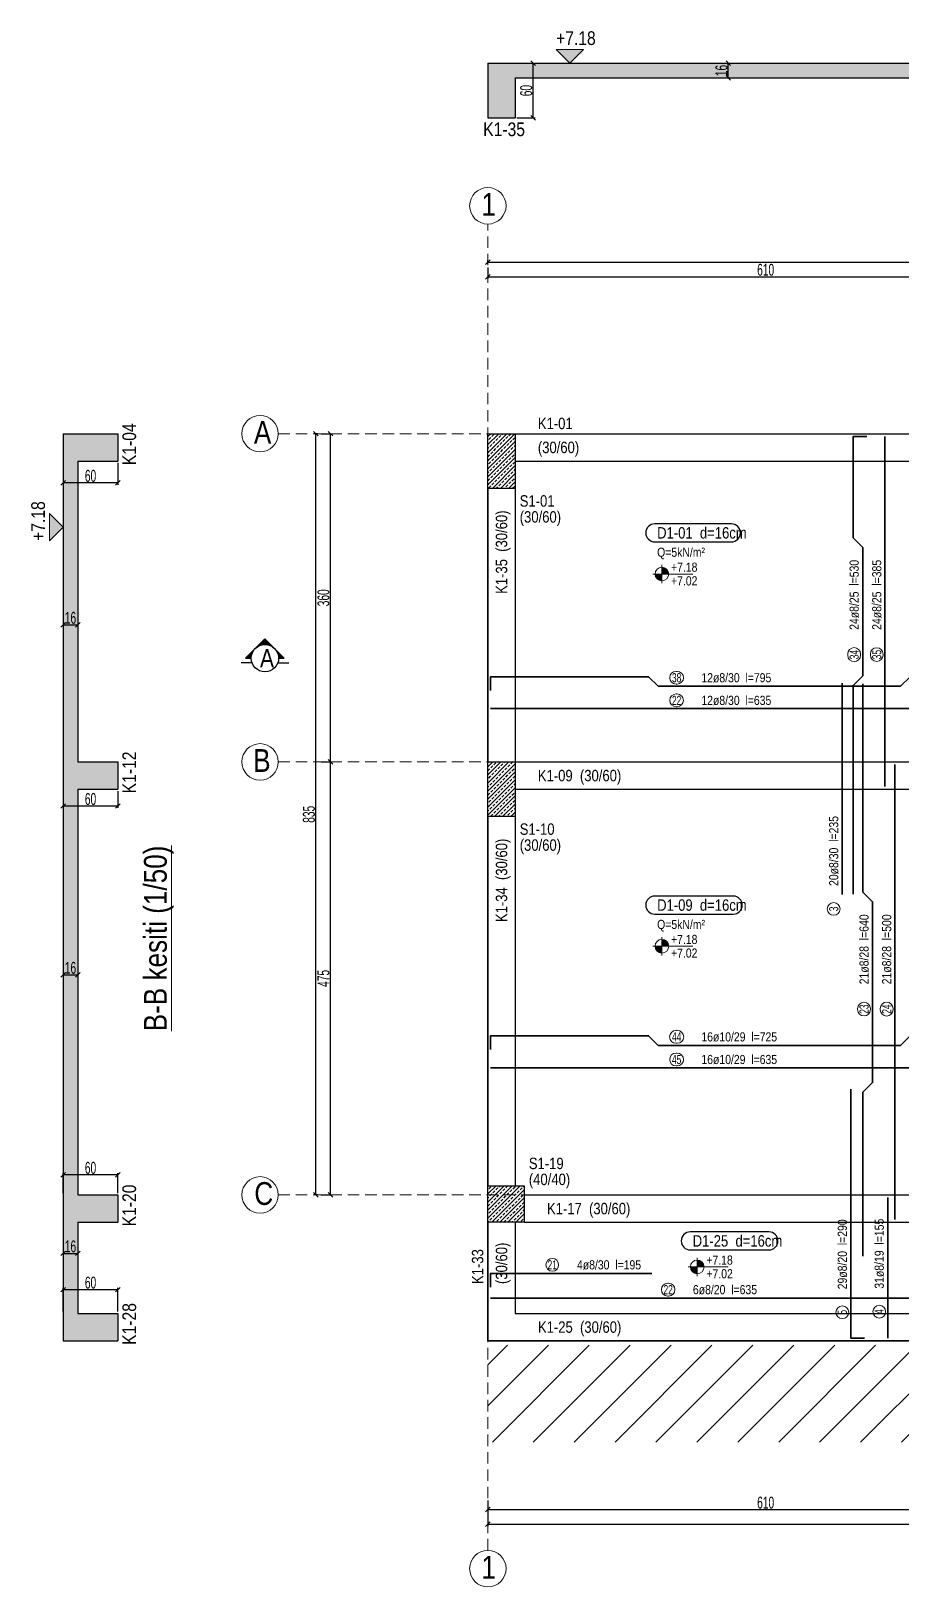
# Model space of a CAD drawing. Header units: millimetres. Extents: x 2329 to 8719, y 754 to 2467.
# Drawn here: x 2329 to 3284, y 760 to 2467 of the extents above; entities that cross this region are included whole.
import ezdxf
from ezdxf.enums import TextEntityAlignment as Align

# ---------------------------------------------------------------- set-up
doc = ezdxf.new("R2010")
doc.units = ezdxf.units.MM
doc.linetypes.add('DASHED', pattern=[19.05, 12.7, -6.35])
for name, color, linetype, lineweight in [('AKS BALONU (BEYKENT)', 7, 'Continuous', 20), ('AKS CIZGISI (BEYKENT)', 252, 'DASHED', 20), ('AKS NO (BEYKENT)', 3, 'Continuous', 20), ('AKS OLCU (BEYKENT)', 200, 'Continuous', 20), ('DONATI (BEYKENT)', 4, 'Continuous', 35), ('DONATI YAZISI (BEYKENT)', 3, 'Continuous', 20), ('DOSEME ISMI (BEYKENT)', 9, 'Continuous', 20), ('DOSEME PAFTA (BEYKENT)', 3, 'Continuous', 20), ('DOSEME SINIRI (BEYKENT)', 2, 'Continuous', 30), ('KESIT (BEYKENT)', 151, 'Continuous', 25), ('KESIT ISMI (BEYKENT)', 6, 'Continuous', 20), ('KIRIS (BEYKENT)', 2, 'Continuous', 30), ('KIRIS ISMI (BEYKENT)', 40, 'Continuous', 20), ('KOLON (BEYKENT)', 3, 'Continuous', 30), ('KOLON ISMI (BEYKENT)', 91, 'Continuous', 20), ('KOT CIZGI (BEYKENT)', 120, 'Continuous', 20), ('KOT YAZI (BEYKENT)', 7, 'Continuous', 20), ('OLCU (BEYKENT)', 14, 'Continuous', 20), ('POZ BALON (BEYKENT)', 14, 'Continuous', 20), ('POZ NO (BEYKENT)', 2, 'Continuous', 20), ('TARAMA (BEYKENT)', 252, 'Continuous', 25), ('YAZI (BEYKENT)', 140, 'Continuous', 20)]:
    doc.layers.add(name, color=color, linetype=linetype, lineweight=lineweight)
doc.styles.add('DONATI YAZISI (BEYKENT)', font='')
doc.styles.add('DSMOLC-50', font='bahnschrift light condensed', dxfattribs={"width": 0.75, "height": 13})
doc.styles.add('KOT (BEYKENT)', font='')
doc.styles.add('stastyle', font='RomanSTA.ttf')
doc.styles.add('YAZI (BEYKENT)', font='')
doc.styles.get('DONATI YAZISI (BEYKENT)').set_extended_font_data('Bahnschrift Light Condensed')
doc.styles.get('KOT (BEYKENT)').set_extended_font_data('Bahnschrift Light Condensed')
doc.styles.get('YAZI (BEYKENT)').set_extended_font_data('Bahnschrift Light Condensed')
doc.dimstyles.new('DSMOLC-50', dxfattribs={"dimtxt": 13, "dimasz": 5, "dimexe": 2, "dimexo": 2, "dimgap": 1, "dimtad": 1, "dimdec": 1, "dimrnd": 0.5, "dimzin": 12, "dimdsep": 46, "dimtxsty": 'DSMOLC-50', "dimblk": 'OBLIQUE', "dimblk1": 'OBLIQUE', "dimblk2": 'OBLIQUE', "dimcen": 0, "dimclrt": 7, "dimadec": 0, "dimazin": 0, "dimtfac": 1, "dimtdec": 4, "dimtix": 1, "dimtmove": 2, "dimatfit": 3, "dimfxl": 1, "dimtzin": 0, "dimarcsym": 0})
pattern_1 = [(45, (1846.9926, -1409.6164), (-4.419417, 4.419417), []), (45, (1851.412, -1409.6164), (-4.419417, 4.419417), [3.125, -1.5625])]

# ---------------------------------------------------------------- blocks, each defined once
blk = doc.blocks.new('_Oblique')
at = {"color": 0, "linetype": 'ByBlock', "lineweight": -2}
blk.add_line((-0.5, -0.5), (0.5, 0.5), dxfattribs=at)
blk = doc.blocks.new('*D53')
at = {"layer": 'AKS OLCU (BEYKENT)', "color": 0, "lineweight": -2, "transparency": 16777216}
for p, q in [((2830.3, 2207.4), (2830.3, 2195.4)), ((3440.3, 2207.4), (3440.3, 2195.4)), ((2830.3, 2197.4), (3440.3, 2197.4))]:
    blk.add_line(p, q, dxfattribs=at)
at = {"layer": 'DEFPOINTS', "color": 0, "transparency": 16777216}
for p in [(2830.3, 2209.4), (3440.3, 2209.4), (3440.3, 2197.4)]:
    blk.add_point(p, dxfattribs=at)
at = {"layer": 'AKS OLCU (BEYKENT)', "color": 0, "lineweight": -2, "transparency": 16777216, "xscale": 5, "yscale": 5, "zscale": 5, "rotation": 180}
blk.add_blockref('_Oblique', (2830.3, 2197.4), dxfattribs=at)
at = {"layer": 'AKS OLCU (BEYKENT)', "color": 0, "lineweight": -2, "transparency": 16777216, "xscale": 5, "yscale": 5, "zscale": 5}
blk.add_blockref('_Oblique', (3440.3, 2197.4), dxfattribs=at)
at = {"layer": 'AKS OLCU (BEYKENT)', "color": 7, "transparency": 16777216, "insert": (3135.3, 2205), "char_height": 13, "attachment_point": 5, "style": 'DSMOLC-50'}
blk.add_mtext('610', dxfattribs=at)
blk = doc.blocks.new('*D62')
at = {"layer": 'AKS OLCU (BEYKENT)', "color": 0, "lineweight": -2, "transparency": 16777216}
for p, q in [((2830.3, 2211.4), (2830.3, 2215.4)), ((2830.3, 2213.4), (8425.3, 2213.4)), ((8425.3, 2211.4), (8425.3, 2215.4))]:
    blk.add_line(p, q, dxfattribs=at)
at = {"layer": 'DEFPOINTS', "color": 0, "transparency": 16777216}
for p in [(2830.3, 2209.4), (8425.3, 2213.4), (8425.3, 2209.4)]:
    blk.add_point(p, dxfattribs=at)
at = {"layer": 'AKS OLCU (BEYKENT)', "color": 0, "lineweight": -2, "transparency": 16777216, "xscale": 5, "yscale": 5, "zscale": 5, "rotation": 180}
blk.add_blockref('_Oblique', (2830.3, 2213.4), dxfattribs=at)
at = {"layer": 'AKS OLCU (BEYKENT)', "color": 0, "lineweight": -2, "transparency": 16777216, "xscale": 5, "yscale": 5, "zscale": 5}
blk.add_blockref('_Oblique', (8425.3, 2213.4), dxfattribs=at)
at = {"layer": 'AKS OLCU (BEYKENT)', "color": 7, "transparency": 16777216, "insert": (5627.8, 2221), "char_height": 13, "attachment_point": 5, "style": 'DSMOLC-50'}
blk.add_mtext('5595', dxfattribs=at)
blk = doc.blocks.new('*D63')
at = {"layer": 'AKS OLCU (BEYKENT)', "color": 0, "lineweight": -2, "transparency": 16777216}
for p, q in [((2830.3, 855), (2830.3, 843)), ((3440.3, 855), (3440.3, 843)), ((2830.3, 845), (3440.3, 845))]:
    blk.add_line(p, q, dxfattribs=at)
at = {"layer": 'DEFPOINTS', "color": 0, "transparency": 16777216}
for p in [(2830.3, 857), (3440.3, 857), (3440.3, 845)]:
    blk.add_point(p, dxfattribs=at)
at = {"layer": 'AKS OLCU (BEYKENT)', "color": 0, "lineweight": -2, "transparency": 16777216, "xscale": 5, "yscale": 5, "zscale": 5, "rotation": 180}
blk.add_blockref('_Oblique', (2830.3, 845), dxfattribs=at)
at = {"layer": 'AKS OLCU (BEYKENT)', "color": 0, "lineweight": -2, "transparency": 16777216, "xscale": 5, "yscale": 5, "zscale": 5}
blk.add_blockref('_Oblique', (3440.3, 845), dxfattribs=at)
at = {"layer": 'AKS OLCU (BEYKENT)', "color": 7, "transparency": 16777216, "insert": (3135.3, 852.6), "char_height": 13, "attachment_point": 5, "style": 'DSMOLC-50'}
blk.add_mtext('610', dxfattribs=at)
blk = doc.blocks.new('*D72')
at = {"layer": 'AKS OLCU (BEYKENT)', "color": 0, "lineweight": -2, "transparency": 16777216}
for p, q in [((2830.3, 855), (2830.3, 827)), ((8425.3, 855), (8425.3, 827)), ((2830.3, 829), (8425.3, 829))]:
    blk.add_line(p, q, dxfattribs=at)
at = {"layer": 'DEFPOINTS', "color": 0, "transparency": 16777216}
for p in [(2830.3, 857), (8425.3, 857), (8425.3, 829)]:
    blk.add_point(p, dxfattribs=at)
at = {"layer": 'AKS OLCU (BEYKENT)', "color": 0, "lineweight": -2, "transparency": 16777216, "xscale": 5, "yscale": 5, "zscale": 5, "rotation": 180}
blk.add_blockref('_Oblique', (2830.3, 829), dxfattribs=at)
at = {"layer": 'AKS OLCU (BEYKENT)', "color": 0, "lineweight": -2, "transparency": 16777216, "xscale": 5, "yscale": 5, "zscale": 5}
blk.add_blockref('_Oblique', (8425.3, 829), dxfattribs=at)
at = {"layer": 'AKS OLCU (BEYKENT)', "color": 7, "transparency": 16777216, "insert": (5627.8, 836.6), "char_height": 13, "attachment_point": 5, "style": 'DSMOLC-50'}
blk.add_mtext('5595', dxfattribs=at)
blk = doc.blocks.new('*D76')
at = {"layer": 'AKS OLCU (BEYKENT)', "color": 0, "lineweight": -2, "transparency": 16777216}
for p, q in [((2647.5, 1665.2), (2659.5, 1665.2)), ((2657.5, 1190.2), (2657.5, 1665.2)), ((2647.5, 1190.2), (2659.5, 1190.2))]:
    blk.add_line(p, q, dxfattribs=at)
at = {"layer": 'DEFPOINTS', "color": 0, "transparency": 16777216}
for p in [(2645.5, 1665.2), (2657.5, 1665.2), (2645.5, 1190.2)]:
    blk.add_point(p, dxfattribs=at)
at = {"layer": 'AKS OLCU (BEYKENT)', "color": 0, "lineweight": -2, "transparency": 16777216, "xscale": 5, "yscale": 5, "zscale": 5}
for p, rotation in [((2657.5, 1665.2), 90), ((2657.5, 1190.2), 270)]:
    blk.add_blockref('_Oblique', p, dxfattribs=dict(at, rotation=rotation))
at = {"layer": 'AKS OLCU (BEYKENT)', "color": 7, "transparency": 16777216, "insert": (2649.9, 1427.7), "char_height": 13, "attachment_point": 5, "rotation": 90, "style": 'DSMOLC-50'}
blk.add_mtext('475', dxfattribs=at)
blk = doc.blocks.new('*D77')
at = {"layer": 'AKS OLCU (BEYKENT)', "color": 0, "lineweight": -2, "transparency": 16777216}
for p, q in [((2647.5, 2025.2), (2659.5, 2025.2)), ((2657.5, 1665.2), (2657.5, 2025.2)), ((2647.5, 1665.2), (2659.5, 1665.2))]:
    blk.add_line(p, q, dxfattribs=at)
at = {"layer": 'DEFPOINTS', "color": 0, "transparency": 16777216}
for p in [(2645.5, 2025.2), (2657.5, 2025.2), (2645.5, 1665.2)]:
    blk.add_point(p, dxfattribs=at)
at = {"layer": 'AKS OLCU (BEYKENT)', "color": 0, "lineweight": -2, "transparency": 16777216, "xscale": 5, "yscale": 5, "zscale": 5}
for p, rotation in [((2657.5, 2025.2), 90), ((2657.5, 1665.2), 270)]:
    blk.add_blockref('_Oblique', p, dxfattribs=dict(at, rotation=rotation))
at = {"layer": 'AKS OLCU (BEYKENT)', "color": 7, "transparency": 16777216, "insert": (2649.9, 1845.2), "char_height": 13, "attachment_point": 5, "rotation": 90, "style": 'DSMOLC-50'}
blk.add_mtext('360', dxfattribs=at)
blk = doc.blocks.new('*D78')
at = {"layer": 'AKS OLCU (BEYKENT)', "color": 0, "lineweight": -2, "transparency": 16777216}
for p, q in [((2643.5, 2025.2), (2639.5, 2025.2)), ((2641.5, 1190.2), (2641.5, 2025.2)), ((2643.5, 1190.2), (2639.5, 1190.2))]:
    blk.add_line(p, q, dxfattribs=at)
at = {"layer": 'DEFPOINTS', "color": 0, "transparency": 16777216}
for p in [(2641.5, 2025.2), (2645.5, 2025.2), (2645.5, 1190.2)]:
    blk.add_point(p, dxfattribs=at)
at = {"layer": 'AKS OLCU (BEYKENT)', "color": 0, "lineweight": -2, "transparency": 16777216, "xscale": 5, "yscale": 5, "zscale": 5}
for p, rotation in [((2641.5, 2025.2), 90), ((2641.5, 1190.2), 270)]:
    blk.add_blockref('_Oblique', p, dxfattribs=dict(at, rotation=rotation))
at = {"layer": 'AKS OLCU (BEYKENT)', "color": 7, "transparency": 16777216, "insert": (2633.9, 1607.7), "char_height": 13, "attachment_point": 5, "rotation": 90, "style": 'DSMOLC-50'}
blk.add_mtext('835', dxfattribs=at)
blk = doc.blocks.new('*D79')
at = {"layer": 'DEFPOINTS', "color": 0, "transparency": 16777216}
for p in [(2860.3, 2431.6), (2880.1, 2431.6), (2860.3, 2371.6)]:
    blk.add_point(p, dxfattribs=at)
at = {"layer": 'OLCU (BEYKENT)', "color": 0, "lineweight": -2, "transparency": 16777216}
for p, q in [((2862.3, 2431.6), (2882.1, 2431.6)), ((2880.1, 2371.6), (2880.1, 2431.6)), ((2862.3, 2371.6), (2882.1, 2371.6))]:
    blk.add_line(p, q, dxfattribs=at)
at = {"layer": 'OLCU (BEYKENT)', "color": 0, "lineweight": -2, "transparency": 16777216, "xscale": 5, "yscale": 5, "zscale": 5}
for p, rotation in [((2880.1, 2431.6), 90), ((2880.1, 2371.6), 270)]:
    blk.add_blockref('_Oblique', p, dxfattribs=dict(at, rotation=rotation))
at = {"layer": 'OLCU (BEYKENT)', "color": 7, "lineweight": -3, "transparency": 16777216, "insert": (2872.5, 2401.6), "char_height": 13, "attachment_point": 5, "rotation": 90, "style": 'DSMOLC-50'}
blk.add_mtext('60', dxfattribs=at)
blk = doc.blocks.new('*D80')
at = {"layer": 'DEFPOINTS', "color": 0, "transparency": 16777216}
for p in [(3076.6, 2431.6), (3094.3, 2431.6), (3076.6, 2415.6)]:
    blk.add_point(p, dxfattribs=at)
at = {"layer": 'OLCU (BEYKENT)', "color": 0, "lineweight": -2, "transparency": 16777216}
for p, q in [((3078.6, 2431.6), (3096.3, 2431.6)), ((3094.3, 2415.6), (3094.3, 2431.6)), ((3078.6, 2415.6), (3096.3, 2415.6))]:
    blk.add_line(p, q, dxfattribs=at)
at = {"layer": 'OLCU (BEYKENT)', "color": 0, "lineweight": -2, "transparency": 16777216, "xscale": 5, "yscale": 5, "zscale": 5}
for p, rotation in [((3094.3, 2431.6), 90), ((3094.3, 2415.6), 270)]:
    blk.add_blockref('_Oblique', p, dxfattribs=dict(at, rotation=rotation))
at = {"layer": 'OLCU (BEYKENT)', "color": 7, "lineweight": -3, "transparency": 16777216, "insert": (3086.8, 2423.6), "char_height": 13, "attachment_point": 5, "rotation": 90, "style": 'DSMOLC-50'}
blk.add_mtext('16', dxfattribs=at)
blk = doc.blocks.new('*D96')
at = {"layer": 'DEFPOINTS', "color": 0, "transparency": 16777216}
for p in [(2364.2, 1995.3), (2424.2, 1995.2), (2364.2, 1971.2)]:
    blk.add_point(p, dxfattribs=at)
at = {"layer": 'OLCU (BEYKENT)', "color": 0, "lineweight": -2, "transparency": 16777216}
for p, q in [((2364.2, 1993.3), (2364.2, 1969.2)), ((2424.2, 1993.2), (2424.2, 1969.2)), ((2424.2, 1971.2), (2364.2, 1971.2))]:
    blk.add_line(p, q, dxfattribs=at)
at = {"layer": 'OLCU (BEYKENT)', "color": 0, "lineweight": -2, "transparency": 16777216, "xscale": 5, "yscale": 5, "zscale": 5, "rotation": 180}
blk.add_blockref('_Oblique', (2364.2, 1971.2), dxfattribs=at)
at = {"layer": 'OLCU (BEYKENT)', "color": 0, "lineweight": -2, "transparency": 16777216, "xscale": 5, "yscale": 5, "zscale": 5}
blk.add_blockref('_Oblique', (2424.2, 1971.2), dxfattribs=at)
at = {"layer": 'OLCU (BEYKENT)', "color": 7, "lineweight": -3, "transparency": 16777216, "insert": (2394.2, 1978.9), "char_height": 13, "attachment_point": 5, "style": 'DSMOLC-50'}
blk.add_mtext('60', dxfattribs=at)
blk = doc.blocks.new('*D97')
at = {"layer": 'DEFPOINTS', "color": 0, "transparency": 16777216}
for p in [(2364.2, 1830.2), (2380.2, 1830.2), (2380.2, 1815.6)]:
    blk.add_point(p, dxfattribs=at)
at = {"layer": 'OLCU (BEYKENT)', "color": 0, "lineweight": -2, "transparency": 16777216}
for p, q in [((2364.2, 1828.2), (2364.2, 1813.6)), ((2380.2, 1828.2), (2380.2, 1813.6)), ((2364.2, 1815.6), (2380.2, 1815.6))]:
    blk.add_line(p, q, dxfattribs=at)
at = {"layer": 'OLCU (BEYKENT)', "color": 0, "lineweight": -2, "transparency": 16777216, "xscale": 5, "yscale": 5, "zscale": 5, "rotation": 180}
blk.add_blockref('_Oblique', (2364.2, 1815.6), dxfattribs=at)
at = {"layer": 'OLCU (BEYKENT)', "color": 0, "lineweight": -2, "transparency": 16777216, "xscale": 5, "yscale": 5, "zscale": 5}
blk.add_blockref('_Oblique', (2380.2, 1815.6), dxfattribs=at)
at = {"layer": 'OLCU (BEYKENT)', "color": 7, "lineweight": -3, "transparency": 16777216, "insert": (2372.2, 1823.2), "char_height": 13, "attachment_point": 5, "style": 'DSMOLC-50'}
blk.add_mtext('16', dxfattribs=at)
blk = doc.blocks.new('*D98')
at = {"layer": 'DEFPOINTS', "color": 0, "transparency": 16777216}
for p in [(2364.2, 1635.2), (2424.2, 1635.2), (2364.2, 1616.8)]:
    blk.add_point(p, dxfattribs=at)
at = {"layer": 'OLCU (BEYKENT)', "color": 0, "lineweight": -2, "transparency": 16777216}
for p, q in [((2364.2, 1633.2), (2364.2, 1614.8)), ((2424.2, 1633.2), (2424.2, 1614.8)), ((2424.2, 1616.8), (2364.2, 1616.8))]:
    blk.add_line(p, q, dxfattribs=at)
at = {"layer": 'OLCU (BEYKENT)', "color": 0, "lineweight": -2, "transparency": 16777216, "xscale": 5, "yscale": 5, "zscale": 5, "rotation": 180}
blk.add_blockref('_Oblique', (2364.2, 1616.8), dxfattribs=at)
at = {"layer": 'OLCU (BEYKENT)', "color": 0, "lineweight": -2, "transparency": 16777216, "xscale": 5, "yscale": 5, "zscale": 5}
blk.add_blockref('_Oblique', (2424.2, 1616.8), dxfattribs=at)
at = {"layer": 'OLCU (BEYKENT)', "color": 7, "lineweight": -3, "transparency": 16777216, "insert": (2394.2, 1624.4), "char_height": 13, "attachment_point": 5, "style": 'DSMOLC-50'}
blk.add_mtext('60', dxfattribs=at)
blk = doc.blocks.new('*D99')
at = {"layer": 'DEFPOINTS', "color": 0, "transparency": 16777216}
for p in [(2364.2, 1448.7), (2380.2, 1448.7), (2380.2, 1431.7)]:
    blk.add_point(p, dxfattribs=at)
at = {"layer": 'OLCU (BEYKENT)', "color": 0, "lineweight": -2, "transparency": 16777216}
for p, q in [((2364.2, 1446.7), (2364.2, 1429.7)), ((2380.2, 1446.7), (2380.2, 1429.7)), ((2364.2, 1431.7), (2380.2, 1431.7))]:
    blk.add_line(p, q, dxfattribs=at)
at = {"layer": 'OLCU (BEYKENT)', "color": 0, "lineweight": -2, "transparency": 16777216, "xscale": 5, "yscale": 5, "zscale": 5, "rotation": 180}
blk.add_blockref('_Oblique', (2364.2, 1431.7), dxfattribs=at)
at = {"layer": 'OLCU (BEYKENT)', "color": 0, "lineweight": -2, "transparency": 16777216, "xscale": 5, "yscale": 5, "zscale": 5}
blk.add_blockref('_Oblique', (2380.2, 1431.7), dxfattribs=at)
at = {"layer": 'OLCU (BEYKENT)', "color": 7, "lineweight": -3, "transparency": 16777216, "insert": (2372.2, 1439.2), "char_height": 13, "attachment_point": 5, "style": 'DSMOLC-50'}
blk.add_mtext('16', dxfattribs=at)
blk = doc.blocks.new('*D100')
at = {"layer": 'DEFPOINTS', "color": 0, "transparency": 16777216}
for p in [(2364.2, 1212.1), (2364.2, 1190.2), (2424.2, 1190.2)]:
    blk.add_point(p, dxfattribs=at)
at = {"layer": 'OLCU (BEYKENT)', "color": 0, "lineweight": -2, "transparency": 16777216}
for p, q in [((2364.2, 1192.2), (2364.2, 1214.1)), ((2424.2, 1212.1), (2364.2, 1212.1)), ((2424.2, 1192.2), (2424.2, 1214.1))]:
    blk.add_line(p, q, dxfattribs=at)
at = {"layer": 'OLCU (BEYKENT)', "color": 0, "lineweight": -2, "transparency": 16777216, "xscale": 5, "yscale": 5, "zscale": 5, "rotation": 180}
blk.add_blockref('_Oblique', (2364.2, 1212.1), dxfattribs=at)
at = {"layer": 'OLCU (BEYKENT)', "color": 0, "lineweight": -2, "transparency": 16777216, "xscale": 5, "yscale": 5, "zscale": 5}
blk.add_blockref('_Oblique', (2424.2, 1212.1), dxfattribs=at)
at = {"layer": 'OLCU (BEYKENT)', "color": 7, "lineweight": -3, "transparency": 16777216, "insert": (2394.2, 1219.8), "char_height": 13, "attachment_point": 5, "style": 'DSMOLC-50'}
blk.add_mtext('60', dxfattribs=at)
blk = doc.blocks.new('*D101')
at = {"layer": 'DEFPOINTS', "color": 0, "transparency": 16777216}
for p in [(2364.2, 1133.5), (2380.2, 1133.5), (2380.2, 1126.1)]:
    blk.add_point(p, dxfattribs=at)
at = {"layer": 'OLCU (BEYKENT)', "color": 0, "lineweight": -2, "transparency": 16777216}
for p, q in [((2364.2, 1131.5), (2364.2, 1124.1)), ((2380.2, 1131.5), (2380.2, 1124.1)), ((2364.2, 1126.1), (2380.2, 1126.1))]:
    blk.add_line(p, q, dxfattribs=at)
at = {"layer": 'OLCU (BEYKENT)', "color": 0, "lineweight": -2, "transparency": 16777216, "xscale": 5, "yscale": 5, "zscale": 5, "rotation": 180}
blk.add_blockref('_Oblique', (2364.2, 1126.1), dxfattribs=at)
at = {"layer": 'OLCU (BEYKENT)', "color": 0, "lineweight": -2, "transparency": 16777216, "xscale": 5, "yscale": 5, "zscale": 5}
blk.add_blockref('_Oblique', (2380.2, 1126.1), dxfattribs=at)
at = {"layer": 'OLCU (BEYKENT)', "color": 7, "lineweight": -3, "transparency": 16777216, "insert": (2372.2, 1133.7), "char_height": 13, "attachment_point": 5, "style": 'DSMOLC-50'}
blk.add_mtext('16', dxfattribs=at)
blk = doc.blocks.new('*D102')
at = {"layer": 'DEFPOINTS', "color": 0, "transparency": 16777216}
for p in [(2364.2, 1086.2), (2364.2, 1060.2), (2424.2, 1060.2)]:
    blk.add_point(p, dxfattribs=at)
at = {"layer": 'OLCU (BEYKENT)', "color": 0, "lineweight": -2, "transparency": 16777216}
for p, q in [((2364.2, 1062.2), (2364.2, 1088.2)), ((2424.2, 1086.2), (2364.2, 1086.2)), ((2424.2, 1062.2), (2424.2, 1088.2))]:
    blk.add_line(p, q, dxfattribs=at)
at = {"layer": 'OLCU (BEYKENT)', "color": 0, "lineweight": -2, "transparency": 16777216, "xscale": 5, "yscale": 5, "zscale": 5, "rotation": 180}
blk.add_blockref('_Oblique', (2364.2, 1086.2), dxfattribs=at)
at = {"layer": 'OLCU (BEYKENT)', "color": 0, "lineweight": -2, "transparency": 16777216, "xscale": 5, "yscale": 5, "zscale": 5}
blk.add_blockref('_Oblique', (2424.2, 1086.2), dxfattribs=at)
at = {"layer": 'OLCU (BEYKENT)', "color": 7, "lineweight": -3, "transparency": 16777216, "insert": (2394.2, 1093.9), "char_height": 13, "attachment_point": 5, "style": 'DSMOLC-50'}
blk.add_mtext('60', dxfattribs=at)

msp = doc.modelspace()

# ---------------------------------------------------------------- hatches: boundary and pattern name
at = {"layer": 'KESIT (BEYKENT)', "lineweight": -3}
h = msp.add_hatch(color=256, dxfattribs=at)
h.dxf.hatch_style = 1
h.paths.add_polyline_path([(2596.3, 1789.49), (2585.69, 1800.1), (2575.08, 1789.49, -0.1989124), (2585.69, 1793.88, -0.1989124)])
h = msp.add_hatch(color=256, dxfattribs=at)
h.dxf.hatch_style = 1
h.paths.add_polyline_path([(2570.69, 1778.88, -0.1989124), (2575.08, 1789.49), (2564.48, 1778.88)])
h = msp.add_hatch(color=256, dxfattribs=at)
h.dxf.hatch_style = 1
h.paths.add_polyline_path([(2606.9, 1778.88), (2596.3, 1789.49, -0.1989124), (2600.69, 1778.88)])
at = {"layer": 'KOT CIZGI (BEYKENT)'}
for points in [[(2905.24, 2446.62), (2920.24, 2431.62), (2935.24, 2446.62)], [(2349.17, 1907.63), (2364.17, 1922.63), (2349.17, 1937.63)]]:
    msp.add_hatch(color=256, dxfattribs=at).paths.add_polyline_path(points)
h = msp.add_hatch(color=256, dxfattribs=at)
h.dxf.hatch_style = 1
h.paths.add_polyline_path([(3021.4, 1878.81), (3021.4, 1871.31), (3028.9, 1871.31, 0.4142136)])
h = msp.add_hatch(color=256, dxfattribs=at)
h.dxf.hatch_style = 1
h.paths.add_polyline_path([(3021.4, 1871.31), (3013.9, 1871.31, 0.4142136), (3021.4, 1863.81)])
h = msp.add_hatch(color=256, dxfattribs=at)
h.dxf.hatch_style = 1
h.paths.add_polyline_path([(3021.4, 1470.47), (3021.4, 1462.97), (3028.9, 1462.97, 0.4142136)])
h = msp.add_hatch(color=256, dxfattribs=at)
h.dxf.hatch_style = 1
h.paths.add_polyline_path([(3021.4, 1462.97), (3013.9, 1462.97, 0.4142136), (3021.4, 1455.47)])
h = msp.add_hatch(color=256, dxfattribs=at)
h.dxf.hatch_style = 1
h.paths.add_polyline_path([(3060.24, 1111.19), (3052.74, 1111.19, 0.4142136), (3060.24, 1103.69)])
h = msp.add_hatch(color=256, dxfattribs=at)
h.dxf.hatch_style = 1
h.paths.add_polyline_path([(3060.24, 1118.69), (3060.24, 1111.19), (3067.74, 1111.19, 0.4142136)])
at = {"layer": 'TARAMA (BEYKENT)', "lineweight": -3}
h = msp.add_hatch(dxfattribs=at)
h.set_pattern_fill('ANSI33', color=256)
h.set_pattern_definition([(45, (1846.9926, -1359.3565), (-4.490128, 4.490128), []), (45, (1851.483, -1359.3565), (-4.490128, 4.490128), [3.175, -1.5875])])
h.paths.add_polyline_path([(8425.4, 2431.62), (2830.24, 2431.62), (2830.24, 2371.62), (2860.27, 2371.62), (2860.27, 2415.62), (3440.24, 2415.62), (3440.24, 2371.62), (3470.27, 2371.62), (3470.27, 2415.62), (3985.24, 2415.62), (3985.24, 2371.62), (4015.27, 2371.62), (4015.27, 2415.62), (4510.24, 2415.62), (4510.24, 2371.62), (4540.27, 2371.62), (4540.27, 2415.62), (5270.24, 2415.62), (5270.24, 2371.62), (5300.27, 2371.62), (5300.27, 2415.62), (6042.84, 2415.62), (6042.84, 2371.62), (6082.84, 2371.62), (6082.84, 2415.62), (6825.44, 2415.62), (6825.44, 2371.62), (6855.4, 2371.62), (6855.4, 2415.62), (7585.44, 2415.62), (7585.44, 2371.62), (7615.4, 2371.62), (7615.4, 2415.62), (8395.37, 2415.62), (8395.37, 2371.62), (8425.4, 2371.62)])
h = msp.add_hatch(dxfattribs=at)
h.set_pattern_fill('ANSI33', color=256)
h.set_pattern_definition([(45, (1846.9926, -1409.6164), (-4.490128, 4.490128), []), (45, (1851.483, -1409.6164), (-4.490128, 4.490128), [3.175, -1.5875])])
h.paths.add_polyline_path([(2424.17, 1060.21), (2380.17, 1060.21), (2380.17, 1160.21), (2424.17, 1160.21), (2424.17, 1190.21), (2380.17, 1190.21), (2380.17, 1635.21), (2424.17, 1635.21), (2424.17, 1665.21), (2380.17, 1665.21), (2380.17, 1995.21), (2424.17, 1995.21), (2424.17, 2025.21), (2364.17, 2025.21), (2364.17, 1965.31), (2364.17, 1635.21), (2364.17, 1190.21), (2364.17, 1030.21), (2424.17, 1030.21)])
at = {"layer": 'TARAMA (BEYKENT)'}
h = msp.add_hatch(dxfattribs=at)
h.set_pattern_fill('ANSI33', color=256, style=0, pattern_type=0)
h.set_pattern_definition(pattern_1)
h.paths.add_polyline_path([(2830.34, 2025.21), (2860.34, 2025.21), (2860.34, 1965.21), (2830.34, 1965.21)], flags=0)
h = msp.add_hatch(dxfattribs=at)
h.set_pattern_fill('ANSI33', color=256, style=0, pattern_type=0)
h.set_pattern_definition(pattern_1)
h.paths.add_polyline_path([(2830.34, 1665.21), (2860.34, 1665.21), (2860.34, 1605.21), (2830.34, 1605.21)], flags=0)
h = msp.add_hatch(dxfattribs=at)
h.set_pattern_fill('ANSI33', color=256, style=0, pattern_type=0)
h.set_pattern_definition(pattern_1)
h.paths.add_polyline_path([(2830.34, 1200.21), (2870.34, 1200.21), (2870.34, 1160.21), (2830.34, 1160.21)], flags=0)
h = msp.add_hatch(dxfattribs=at)
h.set_pattern_fill('ANSI31', color=256, scale=10, style=0)
h.set_pattern_definition([(45, (1920.324, -3543.348), (-22.45064, 22.45064), [])])
h.paths.add_polyline_path([(2830.34, 1025.21), (8425.34, 1025.21), (8425.34, 918.83), (2830.34, 918.83)])

# ---------------------------------------------------------------- linework, layer by layer
at = {"layer": 'AKS BALONU (BEYKENT)'}
for centre in [(2830.34, 2275.21), (2580.34, 2025.21), (2580.34, 1665.21), (2580.34, 1190.21), (2830.34, 780.21)]:
    msp.add_circle(centre, 20, dxfattribs=at)
at = {"layer": 'AKS CIZGISI (BEYKENT)'}
for p, q in [((2830.34, 800.21), (2830.34, 2255.21)), ((2600.34, 2025.21), (8670.34, 2025.21)), ((2600.34, 1665.21), (8670.34, 1665.21)), ((2600.34, 1190.21), (8670.34, 1190.21))]:
    msp.add_line(p, q, dxfattribs=at)
at = {"layer": 'DONATI (BEYKENT)'}
for points in [[(3231.27, 1519.94), (3231.27, 1749.13), (3241.87, 1759.74), (3241.87, 1900.51), (3231.27, 1911.13), (3231.27, 2022.13), (3246.27, 2022.14)], [(3266.27, 1638.21), (3266.27, 2022.21)], [(2833.27, 1743.69), (2833.25, 1758.69), (3006.75, 1758.69), (3017.36, 1748.09), (3283.14, 1748.1), (3293.75, 1758.69), (3603.5, 1758.69)], [(3219.42, 1519.87), (3219.42, 1751.64)], [(3242.12, 1123.12), (3242.12, 1302.87), (3252.72, 1313.48), (3252.72, 1511.76), (3242.12, 1522.37), (3242.12, 1751)], [(2833.34, 1723.69), (3467.34, 1723.69)], [(3277.12, 1163.2), (3277.12, 1662.2)], [(2833.27, 1349.74), (2833.25, 1364.74), (3006.75, 1364.74), (3017.36, 1354.14), (3283.14, 1354.14), (3293.75, 1364.74), (3529.78, 1364.74)], [(2833.34, 1329.74), (3467.34, 1329.74)], [(3243.88, 1033.21), (3228.88, 1033.21), (3228.88, 1306.19)], [(3269.38, 1033.21), (3269.38, 1187.21)], [(2833.27, 1089.08), (2833.27, 1104.08), (3010.34, 1104.08)], [(2833.34, 1076.88), (3467.34, 1076.88)]]:
    msp.add_lwpolyline(points, dxfattribs=at)
at = {"layer": 'DOSEME PAFTA (BEYKENT)', "lineweight": -3}
for points in [[(3013.53, 1906.56), (3097.68, 1906.56, 1), (3097.68, 1926.34), (3013.53, 1926.34, 1)], [(3013.53, 1498.22), (3099.74, 1498.22, 1), (3099.74, 1518.01), (3013.53, 1518.01, 1)], [(3052.57, 1129.83), (3138.9, 1129.83, 1), (3138.9, 1149.62), (3052.57, 1149.62, 1)]]:
    msp.add_lwpolyline(points, format="xyb", close=True, dxfattribs=at)
at = {"layer": 'DOSEME SINIRI (BEYKENT)'}
for p, q in [((2830.24, 2431.62), (8425.4, 2431.62)), ((2830.24, 2431.62), (2830.24, 2371.62)), ((2860.27, 2415.62), (2860.27, 2371.62)), ((2860.27, 2415.62), (3440.24, 2415.62)), ((2830.24, 2371.62), (2860.27, 2371.62)), ((2364.17, 2025.31), (2364.17, 1965.31)), ((2364.17, 2025.21), (2424.17, 2025.21)), ((2364.17, 2025.21), (2364.17, 1635.21)), ((2424.17, 2025.21), (2424.17, 1995.21)), ((2380.17, 1995.21), (2424.17, 1995.21)), ((2380.17, 1995.21), (2380.17, 1665.21)), ((2380.17, 1665.21), (2424.17, 1665.21)), ((2424.17, 1665.21), (2424.17, 1635.21)), ((2364.17, 1635.21), (2364.17, 1190.21)), ((2380.17, 1635.21), (2424.17, 1635.21)), ((2380.17, 1635.21), (2380.17, 1190.21)), ((2364.17, 1190.21), (2364.17, 1030.21)), ((2380.17, 1190.21), (2424.17, 1190.21)), ((2424.17, 1190.21), (2424.17, 1160.21)), ((2380.17, 1160.21), (2424.17, 1160.21)), ((2380.17, 1160.21), (2380.17, 1060.21)), ((2380.17, 1060.21), (2424.17, 1060.21)), ((2424.17, 1060.21), (2424.17, 1030.21)), ((2364.17, 1030.21), (2424.17, 1030.21))]:
    msp.add_line(p, q, dxfattribs=at)
msp.add_lwpolyline([(2830.34, 2025.21), (8425.34, 2025.21), (8425.34, 1030.21), (2830.34, 1030.21)], close=True, dxfattribs=at)
at = {"layer": 'KESIT (BEYKENT)', "lineweight": -3, "flags": 128}
for points in [[(2600.69, 1778.88), (2606.9, 1778.88), (2585.69, 1800.1), (2564.48, 1778.88), (2570.69, 1778.88)], [(2571.55, 1773.88), (2559.48, 1773.88)], [(2599.83, 1773.88), (2611.9, 1773.88)]]:
    msp.add_lwpolyline(points, dxfattribs=at)
at = {"layer": 'KESIT (BEYKENT)', "lineweight": -3}
msp.add_circle((2585.69, 1778.88), 15, dxfattribs=at)
at = {"layer": 'KIRIS (BEYKENT)'}
for p, q in [((2860.24, 2025.21), (3440.24, 2025.21)), ((2860.24, 1995.21), (3440.24, 1995.21)), ((2830.24, 1965.31), (2830.24, 1665.31)), ((2860.34, 1965.31), (2860.24, 1665.31)), ((2860.24, 1665.21), (3440.24, 1665.21)), ((2860.24, 1635.21), (3440.24, 1635.21)), ((2830.24, 1605.31), (2830.24, 1200.21)), ((2860.34, 1605.31), (2860.34, 1200.21)), ((2870.24, 1190.21), (3430.34, 1190.21)), ((2830.24, 1160.21), (2830.34, 1030.21)), ((2860.34, 1160.21), (2860.34, 1060.21)), ((2870.24, 1160.21), (3430.34, 1160.21)), ((2860.34, 1060.21), (3440.34, 1060.21)), ((2830.34, 1030.21), (8425.34, 1030.21))]:
    msp.add_line(p, q, dxfattribs=at)
at = {"layer": 'KOLON (BEYKENT)'}
for points in [[(2830.34, 2025.21), (2860.34, 2025.21), (2860.34, 1965.21), (2830.34, 1965.21)], [(2830.34, 1665.21), (2860.34, 1665.21), (2860.34, 1605.21), (2830.34, 1605.21)], [(2830.34, 1200.21), (2870.34, 1200.21), (2870.34, 1160.21), (2830.34, 1160.21)]]:
    msp.add_lwpolyline(points, close=True, dxfattribs=at)
at = {"layer": 'KOT CIZGI (BEYKENT)'}
for p, q in [((2905.24, 2446.62), (2935.24, 2446.62)), ((2920.24, 2431.62), (2905.24, 2446.62)), ((2920.24, 2431.62), (2935.24, 2446.62)), ((2900.24, 2431.62), (2940.24, 2431.62)), ((2349.17, 1907.63), (2349.17, 1937.63)), ((2364.17, 1922.63), (2349.17, 1937.63)), ((2364.17, 1902.63), (2364.17, 1942.63)), ((2364.17, 1922.63), (2349.17, 1907.63)), ((3021.4, 1881.31), (3021.4, 1861.31)), ((3011.4, 1871.31), (3055.43, 1871.31)), ((3021.4, 1472.97), (3021.4, 1452.97)), ((3011.4, 1462.97), (3055.43, 1462.97)), ((3050.24, 1111.19), (3094.26, 1111.19)), ((3060.24, 1121.19), (3060.24, 1101.19))]:
    msp.add_line(p, q, dxfattribs=at)
for centre in [(3021.4, 1871.31), (3021.4, 1462.97), (3060.24, 1111.19)]:
    msp.add_circle(centre, 7.5, dxfattribs=at)
at = {"layer": 'POZ BALON (BEYKENT)'}
for p, q in [((3225.44, 1782.16), (3225.44, 1783.59)), ((3239.44, 1782.16), (3239.44, 1783.59)), ((3250.27, 1782.33), (3250.27, 1783.41)), ((3264.27, 1782.33), (3264.27, 1783.41)), ((3036.99, 1764.52), (3038.11, 1764.52)), ((3036.99, 1750.52), (3038.11, 1750.52)), ((3037.05, 1739.69), (3038.03, 1739.69)), ((3037.05, 1725.69), (3038.03, 1725.69)), ((3236.29, 1393.52), (3236.29, 1394.51)), ((3250.29, 1393.52), (3250.29, 1394.51)), ((3261.12, 1393.35), (3261.12, 1394.66)), ((3275.12, 1393.35), (3275.12, 1394.66)), ((3036.82, 1370.56), (3038.29, 1370.56)), ((3036.82, 1356.56), (3038.29, 1356.56)), ((3036.95, 1345.74), (3038.13, 1345.74)), ((3036.95, 1331.74), (3038.13, 1331.74)), ((2900.99, 1120.5), (2901.03, 1120.5)), ((2900.99, 1106.5), (2901.03, 1106.5)), ((3027.78, 1093.3), (3028.76, 1093.3)), ((3027.78, 1079.3), (3028.76, 1079.3))]:
    msp.add_line(p, q, dxfattribs=at)
for centre in [(3209.99, 1503.9), (3219.45, 1061.45), (3259.95, 1062.14)]:
    msp.add_circle(centre, 7, dxfattribs=at)
for centre, start, end in [((3232.44, 1783.59), 0, 180), ((3232.44, 1782.16), 180, 0), ((3257.27, 1783.41), 0, 180), ((3257.27, 1782.33), 180, 0), ((3036.99, 1757.52), 90, 270), ((3038.11, 1757.52), 270, 90), ((3037.05, 1732.69), 90, 270), ((3038.03, 1732.69), 270, 90), ((3243.29, 1394.51), 0, 180), ((3268.12, 1394.66), 0, 180), ((3243.29, 1393.52), 180, 0), ((3268.12, 1393.35), 180, 0), ((3036.82, 1363.56), 90, 270), ((3038.29, 1363.56), 270, 90), ((3036.95, 1338.74), 90, 270), ((3038.13, 1338.74), 270, 90), ((2900.99, 1113.5), 90, 270), ((2901.03, 1113.5), 270, 90), ((3027.78, 1086.3), 90, 270), ((3028.76, 1086.3), 270, 90)]:
    msp.add_arc(centre, 7, start, end, dxfattribs=at)

# ---------------------------------------------------------------- texts
at = {"layer": 'AKS NO (BEYKENT)', "style": 'YAZI (BEYKENT)'}
for s, p in [('1', (2823.24, 2264.21)), ('A', (2573.55, 2014.21)), ('B', (2572.74, 1654.21)), ('C', (2574.01, 1179.21)), ('1', (2823.24, 769.21))]:
    msp.add_text(s, height=25, dxfattribs=at).set_placement(p)
at = {"layer": 'DONATI (BEYKENT)', "style": 'stastyle'}
for s, p in [('& 1-.16- 1- 0- 5.450001', (2833.34, 1715.21)), ('& 1-.16- 1- 0- 2.740001', (2833.34, 1240.21)), ('& 1-.16- 1- 0- 5.450001', (2833.34, 1076.88))]:
    msp.add_text(s, height=0.0005, dxfattribs=at).set_placement(p)
at = {"layer": 'DONATI YAZISI (BEYKENT)', "style": 'DONATI YAZISI (BEYKENT)'}
for s, p in [(' 24ø8/25  l=530', (3237.44, 1806.88)), (' 24ø8/25  l=385', (3262.27, 1806.87)), (' 20ø8/30  l=235', (3214.99, 1525.9)), (' 21ø8/28  l=640', (3248.29, 1418.01)), (' 21ø8/28  l=500', (3273.12, 1418.01)), (' 29ø8/20  l=290', (3224.45, 1083.45)), (' 31ø8/19  l=155', (3264.95, 1084.14))]:
    msp.add_text(s, height=10, rotation=90, dxfattribs=at).set_placement(p)
for s, p in [(' 12ø8/30  l=795', (3061.55, 1752.52)), (' 12ø8/30  l=635', (3061.54, 1727.69)), (' 16ø10/29  l=725', (3061.55, 1358.56)), (' 16ø10/29  l=635', (3061.54, 1333.74)), (' 4ø8/30  l=195', (2925.01, 1108.5)), (' 6ø8/20  l=635', (3052.27, 1081.3))]:
    msp.add_text(s, height=10, dxfattribs=at).set_placement(p)
at = {"layer": 'DOSEME ISMI (BEYKENT)', "style": 'YAZI (BEYKENT)'}
for s, p in [('D1-01  d=16cm', (3016.17, 1910.21)), ('D1-09  d=16cm', (3016.17, 1501.88)), ('D1-25  d=16cm', (3055.21, 1133.49))]:
    msp.add_text(s, height=12.5, dxfattribs=at).set_placement(p)
at = {"layer": 'KESIT ISMI (BEYKENT)', "style": 'YAZI (BEYKENT)'}
msp.add_text('A', height=20, dxfattribs=at).set_placement((2580.23, 1769.01))
msp.add_text('%%UB-B kesiti (1/50)', height=25, rotation=90, dxfattribs=at).set_placement((2477.89, 1369.67))
at = {"layer": 'KIRIS ISMI (BEYKENT)', "style": 'YAZI (BEYKENT)'}
for s, height, p in [('K1-35', 15, (2825.24, 2351.62)), ('K1-01', 12.5, (2885.24, 2030.21)), ('(30/60)', 12.5, (2885.24, 2003.96)), ('K1-09  (30/60)', 12.5, (2885.24, 1643.96)), ('K1-17  (30/60)', 12.5, (2895.24, 1168.96)), ('K1-25  (30/60)', 12.5, (2885.34, 1038.96))]:
    msp.add_text(s, height=height, dxfattribs=at).set_placement(p)
for s, height, p in [('K1-04', 15, (2444.17, 1990.71)), ('K1-35  (30/60)', 12.5, (2851.59, 1849.48)), ('K1-12', 15, (2444.17, 1630.73)), ('K1-34  (30/60)', 12.5, (2851.59, 1489.44)), ('K1-20', 15, (2444.17, 1155.7)), ('K1-33', 12.5, (2825.34, 1092.46)), ('(30/60)', 12.5, (2851.59, 1092.46)), ('K1-28', 15, (2444.17, 1025.7))]:
    msp.add_text(s, height=height, rotation=90, dxfattribs=at).set_placement(p)
at = {"layer": 'KOLON ISMI (BEYKENT)', "style": 'YAZI (BEYKENT)'}
for s, p in [('S1-01', (2865.34, 1945.21)), ('(30/60)', (2865.34, 1927.71)), ('S1-10', (2865.34, 1585.21)), ('(30/60)', (2865.34, 1567.71)), ('S1-19', (2875.34, 1218.5)), ('(40/40)', (2875.34, 1201))]:
    msp.add_text(s, height=12.5, dxfattribs=at).set_placement(p)
at = {"layer": 'KOT YAZI (BEYKENT)', "style": 'KOT (BEYKENT)'}
for s, height, p in [('+7.18', 15, (2905.24, 2451.62)), ('+7.18', 10, (3031.4, 1873.81)), ('+7.02', 10, (3031.4, 1858.81)), ('+7.18', 10, (3031.4, 1465.47)), ('+7.02', 10, (3031.4, 1450.47)), ('+7.18', 10, (3070.24, 1113.69)), ('+7.02', 10, (3070.24, 1098.69))]:
    msp.add_text(s, height=height, dxfattribs=at).set_placement(p)
msp.add_text('+7.18', height=15, rotation=90, dxfattribs=at).set_placement((2344.17, 1907.63))
at = {"layer": 'POZ NO (BEYKENT)', "style": 'YAZI (BEYKENT)', "width": 0.8}
for s, p in [('34', (3232.44, 1782.88)), ('35', (3257.27, 1782.87)), ('3', (3209.99, 1503.9)), ('23', (3243.29, 1394.01)), ('24', (3268.12, 1394.01)), ('5', (3219.45, 1061.45)), ('4', (3259.95, 1062.14))]:
    msp.add_text(s, height=10, rotation=90, dxfattribs=at).set_placement(p, align=Align.MIDDLE_CENTER)
for s, p in [('38', (3037.55, 1757.52)), ('22', (3037.54, 1732.69)), ('44', (3037.55, 1363.56)), ('45', (3037.54, 1338.74)), ('21', (2901.01, 1113.5)), ('22', (3028.27, 1086.3))]:
    msp.add_text(s, height=10, dxfattribs=at).set_placement(p, align=Align.MIDDLE_CENTER)
at = {"layer": 'YAZI (BEYKENT)', "style": 'YAZI (BEYKENT)'}
for p in [(3016.17, 1890.21), (3016.17, 1481.88)]:
    msp.add_text('Q=5kN/m²', height=10, dxfattribs=at).set_placement(p)

# ---------------------------------------------------------------- dimensions: what is measured, and where the dimension line sits
at = {"layer": 'AKS OLCU (BEYKENT)'}
for base, p1, p2, picture, middle in [((8425.34, 2213.37), (2830.34, 2209.37), (8425.34, 2209.37), '*D62', (5627.84, 2221)), ((3440.34, 2197.37), (2830.34, 2209.37), (3440.34, 2209.37), '*D53', (3135.34, 2205)), ((3440.34, 844.97), (2830.34, 856.97), (3440.34, 856.97), '*D63', (3135.34, 852.61)), ((8425.34, 828.97), (2830.34, 856.97), (8425.34, 856.97), '*D72', (5627.84, 836.61))]:
    dim = msp.add_linear_dim(base=base, p1=p1, p2=p2, dimstyle='DSMOLC-50', dxfattribs=at)
    dim.commit()
    dim.dimension.update_dxf_attribs({"geometry": picture, "text_midpoint": middle})
for base, p1, p2, picture, middle in [((2641.5, 2025.21), (2645.5, 1190.21), (2645.5, 2025.21), '*D78', (2633.86, 1607.71)), ((2657.5, 2025.21), (2645.5, 1665.21), (2645.5, 2025.21), '*D77', (2649.86, 1845.21)), ((2657.5, 1665.21), (2645.5, 1190.21), (2645.5, 1665.21), '*D76', (2649.93, 1427.71))]:
    dim = msp.add_linear_dim(base=base, p1=p1, p2=p2, angle=90, dimstyle='DSMOLC-50', dxfattribs=at)
    dim.commit()
    dim.dimension.update_dxf_attribs({"geometry": picture, "text_midpoint": middle})
at = {"layer": 'OLCU (BEYKENT)', "lineweight": -3}
for base, p1, p2, picture, middle in [((2880.13, 2431.62), (2860.27, 2371.62), (2860.27, 2431.62), '*D79', (2872.5, 2401.62)), ((3094.33, 2431.62), (3076.59, 2415.62), (3076.59, 2431.62), '*D80', (3086.77, 2423.62))]:
    dim = msp.add_linear_dim(base=base, p1=p1, p2=p2, angle=90, dimstyle='DSMOLC-50', dxfattribs=at)
    dim.commit()
    dim.dimension.update_dxf_attribs({"geometry": picture, "text_midpoint": middle})
for base, p1, p2, picture, middle in [((2364.17, 1971.23), (2424.17, 1995.21), (2364.17, 1995.31), '*D96', (2394.17, 1978.87)), ((2380.17, 1815.6), (2364.17, 1830.21), (2380.17, 1830.21), '*D97', (2372.17, 1823.17)), ((2364.17, 1616.76), (2424.17, 1635.21), (2364.17, 1635.21), '*D98', (2394.17, 1624.39)), ((2380.17, 1431.67), (2364.17, 1448.67), (2380.17, 1448.67), '*D99', (2372.17, 1439.24)), ((2364.17, 1212.14), (2424.17, 1190.21), (2364.17, 1190.21), '*D100', (2394.17, 1219.77)), ((2380.17, 1126.09), (2364.17, 1133.52), (2380.17, 1133.52), '*D101', (2372.17, 1133.65)), ((2364.17, 1086.25), (2424.17, 1060.21), (2364.17, 1060.21), '*D102', (2394.17, 1093.88))]:
    dim = msp.add_linear_dim(base=base, p1=p1, p2=p2, dimstyle='DSMOLC-50', dxfattribs=at)
    dim.commit()
    dim.dimension.update_dxf_attribs({"geometry": picture, "text_midpoint": middle})

doc.saveas('drawing.dxf')
